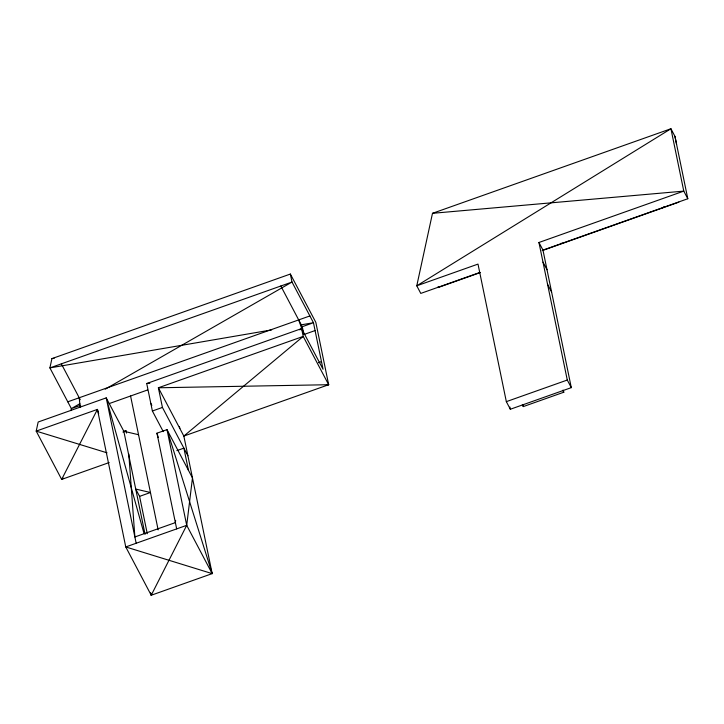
<?xml version="1.0" encoding="UTF-8"?>
<svg xmlns="http://www.w3.org/2000/svg" width="724" height="724" viewBox="0 0 724 724"><rect width="100%" height="100%" fill="white"/><g stroke="black" fill="none" stroke-linecap="round" stroke-linejoin="round"><path stroke-width="1.09" d="M175.633 520.375L175.371 522.61L134.872 536.973L128.809 454.02M109.17 462.564L61.667 479.406L36.2 431.115L97.432 409.395L125.759 546.946L151.226 595.246L186.711 525.334L192.466 477.931L167 429.64L156.954 433.196L176.665 528.891M326.424 384.915L328.669 384.716L303.202 336.416L158.375 387.783L183.842 436.074L328.669 384.716L315.827 322.352L290.36 274.052L51.92 358.615L49.902 367.901L71.359 408.598L70.925 410.617M687.8 198.747L683.782 191.118L538.946 242.486L542.973 250.106L687.8 198.747L674.94 136.356L670.931 128.754L432.49 213.318L416.771 285.808L420.78 293.41L479.894 272.45M299.763 329.891L301.591 328.587L323.049 369.285L313.465 322.732L292.007 282.043L290.36 274.052M662.234 208.05L664.017 206.765M63.585 478.22L61.667 479.406L97.432 409.395L98.681 413.721M79.884 403.702L71.359 408.598L80.717 405.277M105.242 389.168L292.007 282.043L49.902 367.901L271.681 329.891M67.785 401.811L309.881 315.945M280.812 286.007L302.27 326.705L313.465 322.732L301.274 324.823M163.262 431.631L152.384 411.006L146.719 383.512L301.591 328.587L303.202 336.416L183.842 436.074L212.177 573.625L151.226 595.246L150.601 593.083M109.405 403.512L147.587 389.964M304.894 334.18L315.076 330.569M480.311 272.568L438.038 287.555L437.794 287.093L438.816 287.283M542.176 250.622L678.831 202.159M152.384 411.006L162.429 407.44L187.887 455.74M122.917 432.038L126.103 430.907L126.555 433.097M318.415 362.697L321.474 361.62M176.855 450.636L183.887 448.138L188.457 470.329M139.587 496.365L150.456 492.51L135.732 489.062L139.587 496.365L147.28 533.724M506.338 401.648L567.281 380.037L571.29 387.639L510.339 409.25L506.338 401.648L478.003 264.097L416.771 285.808L670.931 128.754L683.782 191.118L432.49 213.318M186.711 525.334L125.759 546.946L212.177 573.625L167 429.64L186.711 525.334L212.177 573.625M522.339 404.752L523.307 406.58L563.806 392.218L563.064 390.155M126.103 430.907L123.831 431.269L106.22 397.874L38.173 422.011L36.2 431.115L107.034 452.826M51.92 358.615L54.155 358.308M560.702 243.436L562.946 243.255M146.719 383.512L149.841 383.258M328.669 384.716L158.375 387.783L162.429 407.44M138.555 434.717L123.831 431.269L145.062 534.357M674.94 136.356L676.587 144.338M543 262.142L547.009 269.744L571.29 387.639M547.57 284.342L551.579 291.935M562.838 390.39L563.806 392.218M150.809 403.377L151.85 405.34M61.341 363.846L80.246 399.702M522.565 404.517L523.307 406.58M298.686 319.918L303.139 332.452M156.954 433.196L158.266 437.486M144.004 533.443L106.22 397.874L136.166 543.253M542.973 250.106L547.009 269.744M538.946 242.486L567.281 380.037M509.886 407.051L510.339 409.25M302.27 326.705L303.881 334.533M179.434 426.517L179.833 428.472M130.573 396.001L158.149 529.868M150.773 593.046L151.226 595.246M79.215 397.748L80.183 407.286"/></g></svg>
